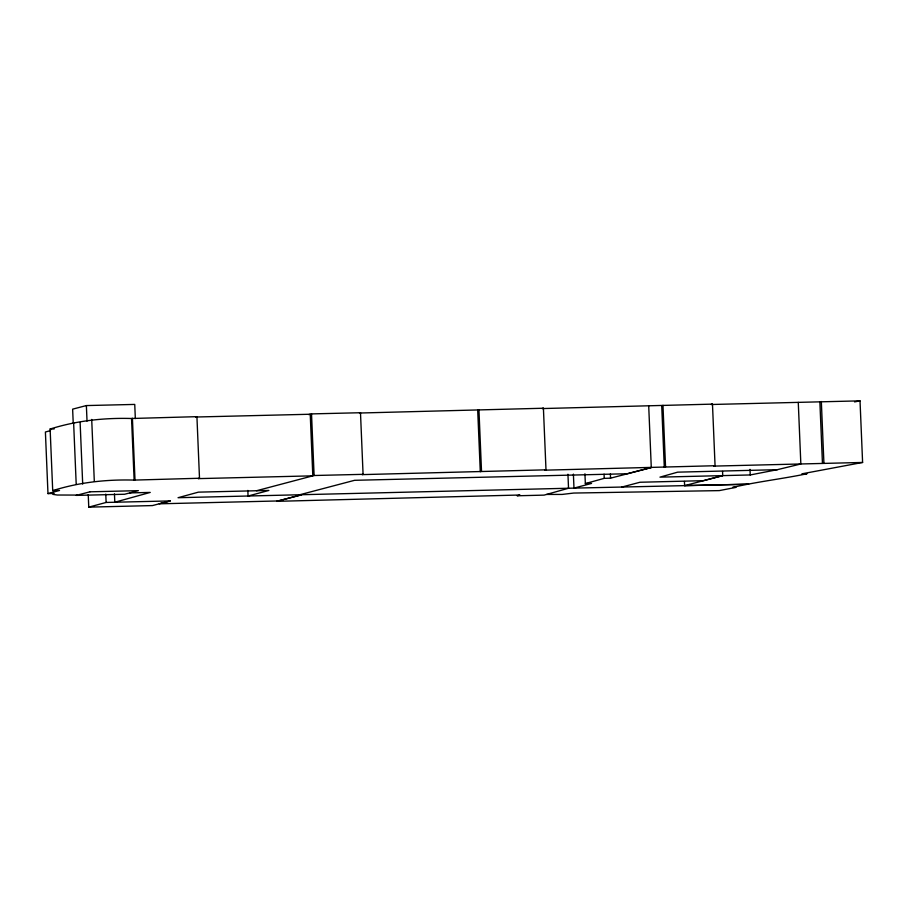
<?xml version="1.0" encoding="UTF-8"?>
<svg xmlns="http://www.w3.org/2000/svg" width="908" height="908" viewBox="0 0 908 908"><rect width="100%" height="100%" fill="white"/><g stroke="black" fill="none" stroke-linecap="round" stroke-linejoin="round"><path stroke-width="1.36" d="M50.53 430.608L45.4 432.004L47.976 493.6L59.519 490.468L52.709 490.638L50.122 429.03C76.556 420.722 103.796 417.714 131.547 418.497L196.923 416.659L199.499 478.255L198.148 478.63L312.806 475.837L310.23 414.241L195.572 417.022L196.923 416.659M52.709 490.638C79.132 482.318 106.384 479.31 134.134 480.094L199.499 478.255M545.992 469.833L362.065 474.623L363.075 474.339L360.487 412.731L359.489 413.026L543.415 408.237L545.992 469.833L544.777 470.174L715.061 465.725L712.474 404.128L542.189 408.566L543.415 408.237M584.934 473.783L585.342 483.578L604.24 478.346L610.551 478.175L651.286 467.552L648.709 405.955M621.583 487.131L639.981 482.25L703.484 480.673L722.734 475.622L722.552 471.422M712.474 404.128L711.077 404.503L860.024 400.859L862.6 462.456L801.934 473.828L806.996 473.76C782.287 478.902 757.329 481.683 732.688 487.392L736.048 487.346L719.284 490.615L573.708 493.055L562.131 494.429L546.639 494.44M715.061 465.725L713.654 466.11L862.6 462.456M88.235 494.588L88.757 507.141L106.123 502.453L170.25 500.921L159.241 503.815L278.075 500.955L301.819 494.735L276.645 501.341L519.978 495.008L517.151 495.779L544.096 495.121L568.533 488.243L748.703 484.191L684.609 485.644L684.439 481.444M308.777 414.627L311.523 413.9L360.487 412.731M256.51 490.74L314.1 475.508L363.075 474.339M170.25 500.921L152.487 505.574L88.757 507.141M299.606 494.792L354.585 480.309L627.201 473.749L651.286 467.552M684.609 485.644L722.734 475.622M135.337 418.565L134.747 404.423L86.373 405.57L72.629 409.156L73.23 423.298M777.373 469.674L677.64 472.16L659.957 477.143L750.235 474.952L777.373 469.674L800.845 463.977L798.268 402.38M854.541 401.904L860.024 400.859M50.122 429.03L54.208 428.928M47.976 493.6L54.105 493.453L52.925 494.383L57.261 495.019L77.509 495.076M129.787 492.908L150.24 492.42L114.805 502.238L114.453 493.839M585.342 483.578L591.551 483.431L573.981 488.107L573.391 474.112M821.331 401.529L823.919 463.137M819.867 401.835L822.455 463.432M749.997 469.357L750.235 474.952M662.965 405.32L665.553 466.928M661.716 405.638L664.293 467.234M610.38 473.976L610.551 478.175M604.058 474.146L604.24 478.346M567.943 474.237L568.533 488.243L178.047 497.709L198.398 492.147L268.859 490.445L248.066 496.029L247.839 490.422M478.947 409.86L481.524 471.456M477.699 410.166L480.287 471.763M311.523 413.9L314.1 475.508M132.409 418.248L134.997 479.844M131.547 418.497L134.134 480.094M105.771 494.088L106.123 502.453M91.708 419.439L94.296 481.036M86.373 405.57L87.032 421.119M80.12 422.492L82.696 484.089M73.616 422.64L76.204 484.248M89.994 491.807L76.249 495.393L124.612 494.258L138.368 490.661L89.994 491.807"/></g></svg>
